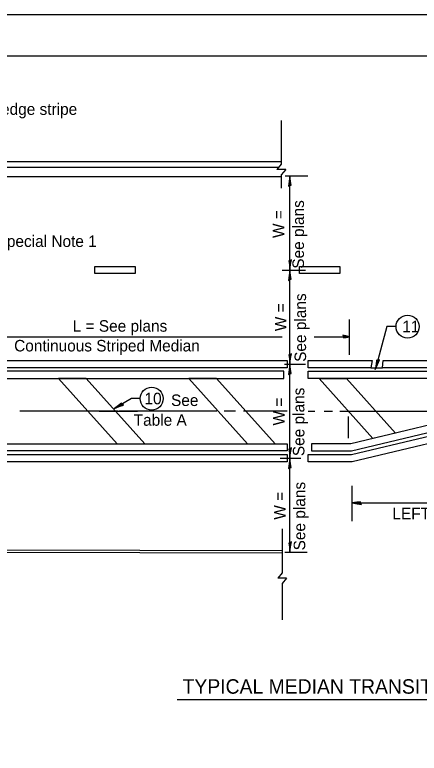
# Model space of a CAD drawing. Extents: x 97639 to 103048, y 75804 to 82153.
# Drawn here: x 100212.1 to 100458.1, y 78109.6 to 78558.5 of the extents above; entities that cross this region are included whole.
import ezdxf

# ---------------------------------------------------------------- set-up
doc = ezdxf.new("R2010")
doc.units = 0
for name, color, linetype in [('Sheets_50 Reference Boundary', 7, 'Continuous'), ('Sheets_General Details', 7, 'Continuous'), ('Sheets_Printer Plotting Border', 7, 'Continuous')]:
    doc.layers.add(name, color=color, linetype=linetype)

msp = doc.modelspace()

# ---------------------------------------------------------------- linework, layer by layer
at = {"layer": 'Sheets_50 Reference Boundary'}
msp.add_lwpolyline([(99456.3, 78533.5), (101031.3, 78533.5), (101031.3, 77533.51), (99456.3, 77533.51)], close=True, dxfattribs=at)
at = {"layer": 'Sheets_General Details'}
for p, q in [((101056.3, 78558.51), (99356.3, 78558.51)), ((100374.26, 78494.3), (100374.26, 78467.67)), ((99551.25, 78469.28), (100374.26, 78469.28)), ((99551.25, 78465.96), (100372.87, 78465.96)), ((100374.26, 78467.67), (100371.6, 78464.4)), ((99551.25, 78460.16), (100374.26, 78460.16)), ((100376.91, 78464.4), (100371.6, 78464.4)), ((100374.26, 78464.4), (100374.26, 78464.4)), ((100376.91, 78464.4), (100374.26, 78461.12)), ((100374.26, 78461.12), (100374.26, 78453.01)), ((100376.63, 78460.55), (100390.34, 78460.55)), ((100379.52, 78403.34), (100379.52, 78460.54)), ((100374.79, 78403.35), (100385.13, 78403.35)), ((100376.11, 78403.35), (100389.04, 78403.35)), ((100376.3, 78403.35), (100389.04, 78403.35)), ((100379.52, 78346.14), (100379.52, 78403.34)), ((100415.82, 78351.77), (100415.82, 78373.3)), ((100438.42, 78368.94), (100431.5, 78343.23)), ((100444.07, 78368.94), (100438.42, 78368.94)), ((100444.07, 78368.94), (100444.07, 78368.94)), ((100191.82, 78362.82), (100374.76, 78362.82)), ((100394.19, 78362.82), (100415.82, 78362.82)), ((100376.11, 78346.15), (100389.04, 78346.15)), ((100378.14, 78346.15), (100389.04, 78346.15)), ((100379.52, 78288.94), (100379.52, 78346.14)), ((100428.79, 78343.97), (100435.72, 78343.97)), ((100431.5, 78343.23), (100431.5, 78343.22)), ((100255.6, 78337.37), (100238.8, 78337.37)), ((100238.8, 78337.37), (100274.44, 78297.77)), ((100255.6, 78337.37), (100238.8, 78337.37)), ((100238.8, 78337.37), (100274.44, 78297.77)), ((100291.24, 78297.77), (100255.6, 78337.37)), ((100291.24, 78297.77), (100255.6, 78337.37)), ((100334.8, 78337.37), (100318, 78337.37)), ((100318, 78337.37), (100353.64, 78297.77)), ((100370.44, 78297.77), (100334.8, 78337.37)), ((100283.14, 78325.18), (100273.26, 78319.46)), ((100288.4, 78325.18), (100283.14, 78325.18)), ((100271.08, 78317.57), (100215.13, 78317.57)), ((100263.5, 78317.57), (100286.75, 78317.57)), ((100274.81, 78317.57), (100267.87, 78317.57)), ((100282.39, 78317.57), (100275.44, 78317.57)), ((100335.13, 78317.57), (100279.18, 78317.57)), ((100346.44, 78317.57), (100339.49, 78317.57)), ((100377.74, 78317.57), (100351.25, 78317.57)), ((100390.53, 78317.5), (100394.57, 78317.5)), ((100400.26, 78317.57), (100405.42, 78317.57)), ((100409.79, 78317.57), (100465.74, 78317.57)), ((100415.02, 78317.57), (100415.02, 78317.57)), ((100415.02, 78317.57), (100415.02, 78317.57)), ((100415.02, 78314.27), (100415.02, 78301.07)), ((100274.44, 78297.77), (100291.24, 78297.77)), ((100274.44, 78297.77), (100291.24, 78297.77)), ((100353.64, 78297.77), (100370.44, 78297.77)), ((100373.47, 78288.94), (100386.21, 78288.94)), ((100378.13, 78288.94), (100386.21, 78288.94)), ((100379.52, 78231.74), (100379.52, 78288.94)), ((100417.42, 78250.71), (100417.42, 78272.24)), ((100417.42, 78261.76), (100628.57, 78261.76)), ((100374.77, 78245.97), (100374.77, 78219.35)), ((99810.83, 78234.39), (100374.78, 78232.78)), ((99810.83, 78232.97), (100374.77, 78231.36)), ((100376.3, 78231.75), (100389.04, 78231.75)), ((100376.96, 78231.77), (100389.89, 78231.77)), ((100374.77, 78219.35), (100372.12, 78216.07)), ((100377.43, 78216.07), (100372.12, 78216.07)), ((100374.77, 78216.07), (100374.77, 78216.07)), ((100377.43, 78216.07), (100374.77, 78212.79)), ((100374.77, 78212.79), (100374.77, 78190.65)), ((100310.84, 78142.29), (100492.4, 78142.29))]:
    msp.add_line(p, q, dxfattribs=at)
for points in [[(99456.3, 78533.51), (101031.3, 78533.51), (101031.3, 77483.51), (99456.3, 77483.51)], [(100260.74, 78405.55), (100285.29, 78405.55), (100285.29, 78401.18), (100260.74, 78401.18)], [(100385.39, 78405.55), (100409.94, 78405.55), (100409.94, 78401.18), (100385.39, 78401.18)], [(100377.74, 78348.37), (100377.74, 78343.97), (100192.24, 78343.97), (100103.5, 78322.77), (100103.33, 78327.23), (100191.82, 78348.37)], [(100390.67, 78348.37), (100429.56, 78348.37), (100428.79, 78343.97), (100390.67, 78343.97)], [(100436.18, 78348.37), (100505.11, 78348.37), (100505.23, 78343.97), (100435.72, 78343.97)], [(100375.74, 78341.77), (100192.24, 78341.77), (100026.1, 78302.07), (100026.93, 78297.77), (100192.66, 78337.37), (100375.74, 78337.37)], [(100390.67, 78341.77), (100601.07, 78341.77), (100601.14, 78337.37), (100583.14, 78333.07), (100582.31, 78337.37), (100390.67, 78337.37)], [(100392.67, 78293.37), (100417, 78293.37), (100583.14, 78333.07), (100582.31, 78337.36), (100416.58, 78297.77), (100392.67, 78297.77)], [(100397.2, 78337.37), (100414, 78337.37), (100443.79, 78304.27), (100429.96, 78300.96)], [(100390.67, 78286.77), (100390.67, 78291.17), (100417, 78291.17), (100505.74, 78312.36), (100505.9, 78307.9), (100417.42, 78286.77)], [(100377.74, 78293.37), (100008.16, 78293.37), (100008.1, 78297.77), (100026.1, 78302.07), (100026.93, 78297.77), (100377.74, 78297.77)], [(100377.74, 78286.77), (100179.68, 78286.77), (100180.45, 78291.17), (100377.74, 78291.17)]]:
    msp.add_lwpolyline(points, close=True, dxfattribs=at)
for points in [[(100379.44, 78454.75), (100380.22, 78454.95), (100379.88, 78457.39), (100379.52, 78460.54), (100379.1, 78457.18), (100378.64, 78454.24), (100379.44, 78454.75), (100379.95, 78455.01), (100379.51, 78458.42), (100378.93, 78454.69), (100379.58, 78455.25), (100379.5, 78456.82), (100379.29, 78455.31)], [(100379.59, 78409.12), (100378.82, 78408.93), (100379.15, 78406.48), (100379.52, 78403.34), (100379.93, 78406.69), (100380.4, 78409.64), (100379.59, 78409.12), (100379.08, 78408.86), (100379.52, 78405.45), (100380.11, 78409.18), (100379.45, 78408.63), (100379.54, 78407.06), (100379.75, 78408.57)], [(100379.44, 78397.55), (100380.22, 78397.75), (100379.88, 78400.19), (100379.52, 78403.34), (100379.1, 78399.98), (100378.64, 78397.04), (100379.44, 78397.55), (100379.95, 78397.81), (100379.51, 78401.22), (100378.93, 78397.49), (100379.58, 78398.05), (100379.5, 78399.62), (100379.29, 78398.11)], [(100411.95, 78362.9), (100412.08, 78362.04), (100413.71, 78362.42), (100415.83, 78362.82), (100413.57, 78363.28), (100411.6, 78363.79), (100411.95, 78362.9), (100412.12, 78362.34), (100414.41, 78362.82), (100411.91, 78363.47), (100412.28, 78362.74), (100413.33, 78362.84), (100412.32, 78363.07)], [(100379.59, 78351.92), (100378.82, 78351.73), (100379.15, 78349.28), (100379.52, 78346.14), (100379.93, 78349.49), (100380.4, 78352.44), (100379.59, 78351.92), (100379.08, 78351.66), (100379.52, 78348.25), (100380.11, 78351.98), (100379.45, 78351.43), (100379.54, 78349.86), (100379.75, 78351.37)], [(100432.97, 78348.44), (100432.18, 78348.5), (100431.87, 78346.05), (100431.41, 78342.92), (100432.67, 78346), (100433.88, 78348.67), (100432.97, 78348.44), (100432.41, 78348.35), (100431.96, 78344.95), (100433.48, 78348.33), (100432.71, 78348.01), (100432.39, 78346.48), (100432.98, 78347.86)], [(100379.44, 78340.35), (100380.22, 78340.55), (100379.88, 78342.99), (100379.52, 78346.14), (100379.1, 78342.78), (100378.64, 78339.84), (100379.44, 78340.35), (100379.95, 78340.61), (100379.51, 78344.02), (100378.93, 78340.29), (100379.58, 78340.85), (100379.5, 78342.42), (100379.29, 78340.91)], [(100277.52, 78321.81), (100277, 78322.48), (100275.21, 78321.03), (100272.86, 78319.21), (100275.73, 78320.36), (100278.3, 78321.26), (100277.52, 78321.81), (100277.07, 78322.2), (100274.55, 78320.19), (100277.8, 78321.33), (100277.06, 78321.73), (100275.85, 78320.91), (100277.14, 78321.4)], [(100379.59, 78294.72), (100378.82, 78294.53), (100379.15, 78292.08), (100379.52, 78288.94), (100379.93, 78292.29), (100380.4, 78295.24), (100379.59, 78294.72), (100379.08, 78294.46), (100379.52, 78291.05), (100380.11, 78294.78), (100379.45, 78294.23), (100379.54, 78292.66), (100379.75, 78294.17)], [(100379.44, 78283.15), (100380.22, 78283.35), (100379.88, 78285.79), (100379.52, 78288.94), (100379.1, 78285.58), (100378.64, 78282.64), (100379.44, 78283.15), (100379.95, 78283.41), (100379.51, 78286.82), (100378.93, 78283.09), (100379.58, 78283.65), (100379.5, 78285.22), (100379.29, 78283.71)], [(100422.59, 78261.67), (100422.41, 78262.53), (100420.23, 78262.16), (100417.42, 78261.76), (100420.41, 78261.3), (100423.05, 78260.79), (100422.59, 78261.67), (100422.35, 78262.24), (100419.31, 78261.75), (100422.64, 78261.1), (100422.15, 78261.83), (100420.74, 78261.73), (100422.09, 78261.5)], [(100379.59, 78237.52), (100378.82, 78237.33), (100379.15, 78234.88), (100379.52, 78231.74), (100379.93, 78235.09), (100380.4, 78238.04), (100379.59, 78237.52), (100379.08, 78237.26), (100379.52, 78233.85), (100380.11, 78237.58), (100379.45, 78237.03), (100379.54, 78235.46), (100379.75, 78236.97)]]:
    msp.add_lwpolyline(points, dxfattribs=at)
for centre in [(100451.07, 78368.94), (100295.4, 78325.18)]:
    msp.add_circle(centre, 7, dxfattribs=at)
at = {"layer": 'Sheets_Printer Plotting Border'}
msp.add_lwpolyline([(99356.3, 77458.51), (101056.3, 77458.51), (101056.3, 78558.51), (99356.3, 78558.51)], close=True, dxfattribs=at)

# ---------------------------------------------------------------- texts
at = {"layer": 'Sheets_General Details'}
for s, height, p in [('CCC&G (Typical - No edge stripe', 7, (100111.75, 78497.65)), ('See Special Note 1', 7, (100181.85, 78417.37)), ('L = See plans', 7, (100247.4, 78365.86)), ('11', 7, (100447.85, 78365.54)), ('Continuous Striped Median', 7, (100211.76, 78353.86)), ('10', 7, (100291.05, 78321.75)), ('See', 7, (100307.2, 78320.69)), ('Table A', 7, (100284.49, 78308.69)), ('LEFT TURN LANE INTRODUCTION -', 7, (100441.83, 78251.88)), ('TYPICAL MEDIAN TRANSITIONS', 8.8, (100314.22, 78145.81))]:
    msp.add_text(s, height=height, dxfattribs=at).set_placement(p)
for s, p in [('See plans', (100388.04, 78404.15)), ('W =', (100376.04, 78422.81)), ('See plans', (100389.32, 78347.52)), ('W =', (100377.32, 78366.17)), ('See plans', (100388.3, 78290.21)), ('W =', (100376.3, 78308.87)), ('See plans', (100388.81, 78232.93)), ('W =', (100376.81, 78251.59))]:
    msp.add_text(s, height=7, rotation=90, dxfattribs=at).set_placement(p)

doc.saveas('drawing.dxf')
